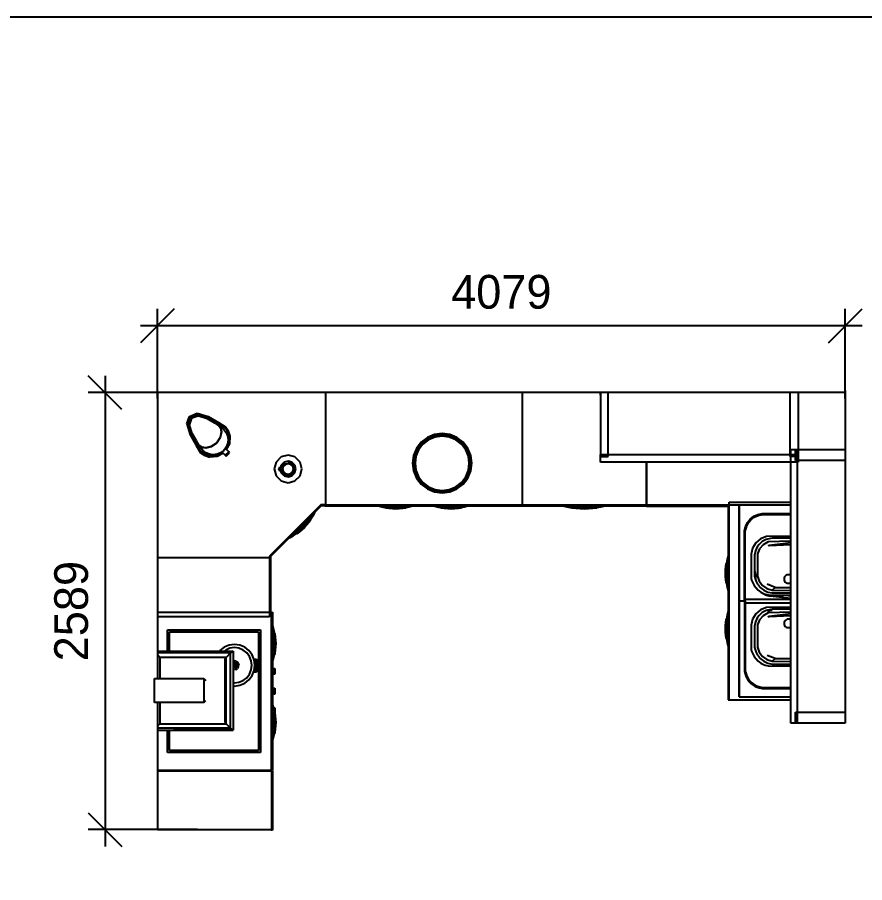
# Model space of a CAD drawing. Header units: millimetres. Extents: x 3103 to 179340, y -10977 to 70536.
# Drawn here: x 16177 to 21201, y 49893 to 55021 of the extents above; entities that cross this region are included whole.
import ezdxf

# ---------------------------------------------------------------- set-up
doc = ezdxf.new("R2010")
doc.units = ezdxf.units.MM
doc.header["$LTSCALE"] = 0.5
doc.layers.add('MEBEL', color=1, linetype='Continuous')
doc.styles.add('WROMLATS', font='wromlats.shx', dxfattribs={"bigfont": 'bigfont.shx'})
doc.dimstyles.new('juka', dxfattribs={"dimscale": 100, "dimtxt": 2, "dimasz": 2, "dimexe": 1, "dimexo": 1, "dimgap": 1, "dimtad": 1, "dimtoh": 1, "dimdec": 0, "dimzin": 0, "dimdsep": 46, "dimtxsty": 'WROMLATS', "dimblk": 'OBLIQUE', "dimcen": -3, "dimdle": 1, "dimclrd": 256, "dimclre": 256, "dimclrt": 256, "dimadec": 0, "dimazin": 0, "dimtfac": 1, "dimtdec": 0, "dimtix": 1, "dimtmove": 2, "dimatfit": 3, "dimldrblk": 'ORIGIN2', "dimfxl": 1, "dimtvp": 2.5, "dimtolj": 1, "dimtzin": 0, "dimarcsym": 0})

# ---------------------------------------------------------------- blocks, each defined once
blk = doc.blocks.new('m_80')
for p, q in [((-1.51, 509.83), (244.71, 509.83)), ((-0.41, 328.32), (-0.41, 509.83)), ((42.06, 473.01), (42.06, 509.83)), ((50.21, 509.83), (50.21, 473.01)), ((236.56, 473.01), (236.56, 509.83)), ((244.71, 509.83), (244.71, 473.01)), ((-0.41, 474.82), (47.19, 474.82)), ((45.72, 328.32), (45.72, 474.82)), ((45.72, 474.82), (51.58, 474.82)), ((47.19, 474.82), (47.19, 468.96)), ((51.58, 474.82), (51.58, 328.32)), ((47.19, 468.96), (-0.41, 468.96)), ((42.06, 469.54), (42.06, 474.17)), ((42.06, 474.17), (244.71, 474.17)), ((50.21, 473.01), (42.06, 473.01)), ((244.71, 469.54), (42.06, 469.54)), ((81.15, 423.86), (81.15, 469.54)), ((83.18, 362.57), (83.18, 469.54)), ((83.22, 431.15), (83.22, 469.54)), ((89.54, 448.24), (89.54, 469.54)), ((90.29, 448.53), (90.29, 469.54)), ((106.35, 469.54), (106.57, 451.45)), ((107.82, 469.54), (107.83, 455.62)), ((110.11, 469.54), (110.55, 452.55)), ((111.29, 469.54), (113.16, 453.3)), ((113.16, 453.3), (112.46, 469.54)), ((135, 468.51), (134.89, 467.67)), ((135.31, 469.3), (135, 468.51)), ((135.49, 469.54), (135.31, 469.3)), ((140.79, 469.3), (140.61, 469.54)), ((141.11, 468.51), (140.79, 469.3)), ((141.22, 467.67), (141.11, 468.51)), ((144.22, 457.78), (144.22, 469.54)), ((146.39, 455.57), (146.49, 469.54)), ((148.39, 466), (148.4, 469.54)), ((149.8, 452.64), (149.94, 469.54)), ((149.9, 465.18), (150.55, 469.54)), ((150.53, 454.06), (152.13, 469.54)), ((152.9, 435.7), (152.9, 469.54)), ((154.25, 469.54), (154.29, 469.52)), ((154.29, 469.52), (154.29, 469.54)), ((154.29, 469.52), (154.33, 469.54)), ((155.74, 435.7), (155.74, 469.54)), ((158.96, 469.54), (159.18, 451.45)), ((160.44, 469.54), (160.45, 455.62)), ((162.72, 469.54), (163.16, 452.55)), ((163.9, 469.54), (165.77, 453.3)), ((165.77, 453.3), (165.08, 469.54)), ((167.84, 468.51), (167.74, 467.67)), ((168.16, 469.3), (167.84, 468.51)), ((168.34, 469.54), (168.16, 469.3)), ((173.64, 469.3), (173.46, 469.54)), ((173.96, 468.51), (173.64, 469.3)), ((174.06, 467.67), (173.96, 468.51)), ((196.83, 457.78), (196.83, 469.54)), ((199.01, 455.57), (199.1, 469.54)), ((201, 466), (201.02, 469.54)), ((202.41, 452.64), (202.55, 469.54)), ((218.29, 448.53), (218.29, 469.54)), ((219.03, 448.24), (219.03, 469.54)), ((225.42, 431.15), (225.42, 469.54)), ((227.61, 423.86), (227.61, 469.54)), ((244.71, 473.01), (236.56, 473.01)), ((244.71, 474.17), (244.71, 469.54)), ((134.89, 467.67), (135, 466.82)), ((135, 466.82), (135.31, 466.04)), ((135.31, 466.04), (135.82, 465.36)), ((135.82, 465.36), (136.47, 464.84)), ((136.47, 464.84), (136.24, 465.02)), ((136.47, 464.84), (137.23, 464.52)), ((137.23, 464.52), (138.05, 464.41)), ((138.05, 464.41), (138.87, 464.52)), ((138.87, 464.52), (139.63, 464.84)), ((139.63, 464.84), (140.29, 465.36)), ((140.29, 465.36), (140.79, 466.04)), ((140.79, 466.04), (141.11, 466.82)), ((141.11, 466.82), (141.22, 467.67)), ((148.39, 455.62), (148.39, 466)), ((150.53, 464.11), (149.89, 464.11)), ((150.53, 454.06), (150.53, 464.11)), ((167.74, 467.67), (167.84, 466.82)), ((167.84, 466.82), (168.16, 466.04)), ((168.16, 466.04), (168.66, 465.36)), ((168.66, 465.36), (169.32, 464.84)), ((169.32, 464.84), (169.08, 465.03)), ((169.32, 464.84), (170.08, 464.52)), ((170.08, 464.52), (170.9, 464.41)), ((170.9, 464.41), (171.72, 464.52)), ((171.72, 464.52), (172.48, 464.84)), ((172.48, 464.84), (173.14, 465.36)), ((173.14, 465.36), (173.64, 466.04)), ((173.64, 466.04), (173.96, 466.82)), ((173.96, 466.82), (174.06, 467.67)), ((201, 455.62), (201, 466)), ((107.83, 455.62), (107.94, 454.51)), ((144.22, 457.78), (141.97, 451.83)), ((146.39, 455.57), (144.22, 457.78)), ((145.1, 451.71), (146.39, 455.57)), ((147.69, 452.39), (148.39, 455.62)), ((160.45, 455.62), (160.55, 454.51)), ((161.32, 455.69), (161.93, 452.16)), ((196.83, 457.78), (194.59, 451.83)), ((199.01, 455.57), (196.83, 457.78)), ((197.71, 451.71), (199.01, 455.57)), ((200.3, 452.39), (201, 455.62)), ((106.57, 451.45), (108.27, 447.05)), ((107.94, 454.51), (108.77, 451.27)), ((108.77, 451.27), (110.33, 448.33)), ((110.55, 452.55), (112.62, 449.01)), ((112.62, 449.01), (115.67, 446.34)), ((113.16, 453.3), (113.59, 452.48)), ((142.75, 448.43), (145.1, 451.71)), ((144.3, 446.82), (146.3, 449.41)), ((146.3, 449.41), (147.69, 452.39)), ((148.31, 448.22), (148.8, 449.28)), ((148.32, 448.19), (148.63, 448.67)), ((148.63, 448.67), (148.67, 448.73)), ((148.67, 448.73), (148.72, 448.81)), ((148.72, 448.81), (148.81, 448.94)), ((148.8, 449.28), (149.22, 450.37)), ((148.81, 448.94), (149.05, 449.37)), ((149.05, 449.37), (149.09, 449.44)), ((149.09, 449.45), (149.13, 449.51)), ((149.09, 449.44), (149.09, 449.45)), ((149.13, 449.51), (149.25, 449.73)), ((149.22, 450.37), (149.8, 452.64)), ((149.25, 449.73), (149.33, 449.89)), ((149.33, 449.89), (149.45, 450.16)), ((149.45, 450.16), (149.46, 450.18)), ((149.46, 450.18), (149.49, 450.23)), ((149.49, 450.23), (149.5, 450.26)), ((149.5, 450.26), (149.64, 450.55)), ((149.64, 450.55), (149.66, 450.62)), ((149.66, 450.62), (149.94, 451.35)), ((149.94, 451.35), (149.95, 451.4)), ((149.95, 451.4), (150.02, 451.62)), ((150.02, 451.62), (150.04, 451.69)), ((150.04, 451.69), (150.12, 451.95)), ((150.12, 451.95), (150.15, 452.07)), ((150.15, 452.07), (150.21, 452.27)), ((150.21, 452.27), (150.23, 452.35)), ((150.23, 452.35), (150.24, 452.42)), ((150.24, 452.42), (150.32, 452.75)), ((150.32, 452.75), (150.33, 452.79)), ((150.33, 452.83), (150.39, 453.07)), ((150.33, 452.79), (150.33, 452.83)), ((150.39, 453.07), (150.4, 453.14)), ((150.4, 453.16), (150.45, 453.51)), ((150.4, 453.14), (150.4, 453.16)), ((150.45, 453.51), (150.47, 453.64)), ((150.47, 453.64), (150.53, 454.06)), ((159.18, 451.45), (160.89, 447.05)), ((160.55, 454.51), (161.38, 451.27)), ((161.38, 451.27), (162.94, 448.33)), ((163.16, 452.55), (165.23, 449.01)), ((165.23, 449.01), (168.29, 446.34)), ((165.77, 453.3), (166.21, 452.48)), ((195.36, 448.43), (197.71, 451.71)), ((196.91, 446.82), (198.91, 449.41)), ((198.91, 449.41), (200.3, 452.39)), ((200.93, 448.22), (201.42, 449.28)), ((201.42, 449.28), (201.83, 450.37)), ((201.83, 450.37), (202.41, 452.64)), ((90.24, 445.01), (89.54, 448.24)), ((91.62, 442.01), (90.24, 445.01)), ((90.97, 445.34), (90.29, 448.53)), ((92.34, 442.39), (90.97, 445.34)), ((94.31, 439.84), (92.34, 442.39)), ((108.27, 447.05), (111.25, 443.45)), ((110.33, 448.33), (112.53, 445.88)), ((111.25, 443.45), (115.19, 441)), ((112.53, 445.88), (114.29, 444.57)), ((114.29, 444.57), (117.26, 443.2)), ((115.67, 446.34), (119.39, 444.81)), ((117.26, 443.2), (120.46, 442.61)), ((119.39, 444.81), (135.82, 444.67)), ((120.46, 442.61), (135.76, 442.61)), ((132.51, 442.89), (135.07, 443.34)), ((135.07, 443.34), (137.72, 443.34)), ((135.76, 442.61), (136.82, 442.77)), ((135.82, 444.67), (139.56, 446.01)), ((136.82, 442.77), (139.89, 443.74)), ((138.79, 440.41), (142.95, 442.26)), ((139.56, 446.01), (142.75, 448.43)), ((139.89, 443.74), (140.86, 444.21)), ((140.86, 444.21), (141.79, 444.76)), ((141.79, 444.76), (142.68, 445.39)), ((142.68, 445.39), (143.52, 446.07)), ((142.95, 442.26), (146.39, 445.31)), ((143.52, 446.07), (144.3, 446.82)), ((146.39, 445.31), (147.74, 447.2)), ((147.74, 447.2), (148.31, 448.22)), ((148.24, 448.09), (148.27, 448.12)), ((148.27, 448.12), (148.32, 448.19)), ((160.89, 447.05), (163.86, 443.45)), ((162.94, 448.33), (165.14, 445.88)), ((163.86, 443.45), (167.8, 441)), ((165.14, 445.88), (166.91, 444.57)), ((166.91, 444.57), (169.87, 443.2)), ((168.29, 446.34), (172.01, 444.81)), ((169.87, 443.2), (173.07, 442.61)), ((172.01, 444.81), (188.43, 444.67)), ((173.07, 442.61), (188.37, 442.61)), ((188.37, 442.61), (189.44, 442.77)), ((188.43, 444.67), (192.17, 446.01)), ((189.44, 442.77), (192.5, 443.74)), ((191.4, 440.41), (195.56, 442.26)), ((192.17, 446.01), (195.36, 448.43)), ((192.5, 443.74), (193.47, 444.21)), ((193.47, 444.21), (194.4, 444.76)), ((194.4, 444.76), (195.29, 445.39)), ((195.29, 445.39), (196.13, 446.07)), ((195.56, 442.26), (199.01, 445.31)), ((196.13, 446.07), (196.91, 446.82)), ((199.01, 445.31), (200.36, 447.2)), ((200.36, 447.2), (200.93, 448.22)), ((215.06, 440.57), (216.84, 443.3)), ((215.76, 440.16), (217.56, 442.93)), ((216.84, 443.3), (217.95, 446.37)), ((217.56, 442.93), (218.69, 446.05)), ((217.95, 446.37), (218.29, 448.53)), ((218.69, 446.05), (219.03, 448.24)), ((93.62, 439.42), (91.62, 442.01)), ((96.14, 437.36), (93.62, 439.42)), ((95.91, 438.42), (94.31, 439.84)), ((98.66, 436.8), (95.91, 438.42)), ((99.04, 435.93), (96.14, 437.36)), ((102.74, 435.7), (98.66, 436.8)), ((102.18, 435.22), (99.04, 435.93)), ((115.19, 441), (119.67, 439.98)), ((119.67, 439.98), (134.92, 439.98)), ((134.92, 439.98), (137.68, 440.15)), ((137.68, 440.15), (138.79, 440.41)), ((167.8, 441), (172.28, 439.98)), ((172.28, 439.98), (187.53, 439.98)), ((187.53, 439.98), (190.29, 440.15)), ((190.29, 440.15), (191.4, 440.41)), ((206.89, 435.83), (209.95, 436.73)), ((207.47, 435.36), (210.57, 436.27)), ((209.95, 436.73), (212.73, 438.35)), ((210.57, 436.27), (213.39, 437.91)), ((212.73, 438.35), (215.06, 440.57)), ((213.39, 437.91), (215.76, 440.16)), ((83.22, 431.15), (155.74, 431.15)), ((154.32, 431.15), (83.22, 431.15)), ((152.37, 435.22), (102.18, 435.22)), ((154.32, 435.7), (102.74, 435.7)), ((154.32, 435.22), (152.37, 435.22)), ((152.9, 431.15), (225.42, 431.15)), ((154.26, 435.7), (205.84, 435.7)), ((154.26, 431.15), (154.26, 435.22)), ((154.26, 435.22), (206.39, 435.22)), ((225.42, 431.15), (154.26, 431.15)), ((154.32, 431.15), (154.32, 431.15)), ((205.84, 435.7), (206.89, 435.83)), ((206.39, 435.22), (207.47, 435.36)), ((227.61, 423.86), (81.15, 423.86)), ((83.18, 423.13), (227.61, 423.13)), ((83.91, 423.86), (83.91, 362.49)), ((83.99, 362.49), (83.99, 423.13)), ((120.83, 423.13), (123.39, 422.33)), ((121.34, 423.13), (123.57, 422.43)), ((122.57, 423.13), (124.01, 422.68)), ((123.8, 423.13), (124.45, 422.93)), ((124.31, 423.13), (124.63, 423.03)), ((124.63, 423.03), (126.78, 422.59)), ((140.75, 422.57), (142.98, 423.03)), ((142.98, 423.03), (143.31, 423.13)), ((143.17, 422.93), (143.82, 423.13)), ((144.04, 422.43), (146.28, 423.13)), ((144.22, 422.33), (146.79, 423.13)), ((161.98, 423.13), (164.54, 422.33)), ((162.49, 423.13), (164.72, 422.43)), ((163.72, 423.13), (165.16, 422.68)), ((164.95, 423.13), (165.59, 422.93)), ((165.46, 423.13), (165.77, 423.03)), ((165.77, 423.03), (167.93, 422.59)), ((181.9, 422.57), (184.13, 423.03)), ((184.13, 423.03), (184.46, 423.13)), ((184.31, 422.93), (184.97, 423.13)), ((185.18, 422.43), (187.43, 423.13)), ((185.36, 422.33), (187.94, 423.13)), ((227.61, 423.13), (227.61, 423.86)), ((123.39, 422.33), (126.45, 421.71)), ((123.57, 422.43), (126.5, 421.84)), ((124.01, 422.68), (126.62, 422.15)), ((124.45, 422.93), (126.73, 422.46)), ((126.37, 421.48), (126.46, 421.74)), ((126.44, 421.66), (126.37, 421.48)), ((126.37, 421.48), (128.8, 421.09)), ((126.44, 421.66), (126.75, 422.53)), ((126.45, 421.71), (126.44, 421.66)), ((128.85, 421.27), (126.44, 421.66)), ((126.59, 422.09), (128.95, 421.71)), ((126.75, 422.53), (126.82, 422.71)), ((129.06, 422.15), (126.75, 422.53)), ((126.82, 422.71), (126.77, 422.56)), ((126.82, 422.71), (129.1, 422.34)), ((128.8, 421.09), (131.27, 420.85)), ((131.29, 421.04), (128.85, 421.27)), ((128.95, 421.71), (131.35, 421.48)), ((131.4, 421.93), (129.06, 422.15)), ((129.1, 422.34), (131.42, 422.12)), ((131.27, 420.85), (133.76, 420.78)), ((133.76, 420.96), (131.29, 421.04)), ((131.35, 421.48), (133.76, 421.41)), ((133.76, 421.86), (131.4, 421.93)), ((131.42, 422.12), (133.76, 422.04)), ((133.76, 422.04), (136.1, 422.12)), ((136.12, 421.93), (133.76, 421.86)), ((133.76, 421.41), (136.18, 421.48)), ((136.23, 421.04), (133.76, 420.96)), ((133.76, 420.78), (136.25, 420.85)), ((136.1, 422.12), (138.42, 422.34)), ((138.46, 422.16), (136.12, 421.93)), ((136.18, 421.48), (138.57, 421.71)), ((138.68, 421.27), (136.23, 421.04)), ((136.25, 420.85), (138.72, 421.09)), ((138.42, 422.34), (140.7, 422.71)), ((140.77, 422.53), (138.46, 422.16)), ((138.57, 421.71), (140.93, 422.1)), ((141.09, 421.66), (138.68, 421.27)), ((138.72, 421.09), (141.15, 421.48)), ((140.7, 422.71), (140.75, 422.57)), ((140.7, 422.71), (140.77, 422.53)), ((140.93, 422.1), (140.77, 422.53)), ((140.8, 422.45), (143.17, 422.93)), ((140.93, 422.1), (141.09, 421.66)), ((141.03, 421.82), (144.04, 422.43)), ((141.15, 421.48), (141.07, 421.72)), ((141.08, 421.69), (144.22, 422.33)), ((141.09, 421.66), (141.15, 421.48)), ((164.54, 422.33), (167.6, 421.71)), ((164.72, 422.43), (167.65, 421.84)), ((165.16, 422.68), (167.76, 422.15)), ((165.59, 422.93), (167.88, 422.46)), ((167.52, 421.48), (167.61, 421.74)), ((167.58, 421.66), (167.52, 421.48)), ((167.52, 421.48), (169.95, 421.09)), ((167.58, 421.66), (167.74, 422.09)), ((167.6, 421.71), (167.58, 421.66)), ((169.99, 421.27), (167.58, 421.66)), ((167.74, 422.09), (167.9, 422.53)), ((167.74, 422.09), (170.1, 421.71)), ((167.9, 422.53), (167.97, 422.71)), ((170.21, 422.15), (167.9, 422.53)), ((167.97, 422.71), (167.92, 422.56)), ((167.97, 422.71), (170.25, 422.34)), ((169.95, 421.09), (172.42, 420.85)), ((172.44, 421.04), (169.99, 421.27)), ((170.1, 421.71), (172.5, 421.48)), ((172.55, 421.93), (170.21, 422.15)), ((170.25, 422.34), (172.57, 422.12)), ((172.42, 420.85), (174.91, 420.78)), ((174.91, 420.96), (172.44, 421.04)), ((172.5, 421.48), (174.91, 421.41)), ((174.91, 421.86), (172.55, 421.93)), ((172.57, 422.12), (174.91, 422.04)), ((174.91, 422.04), (177.25, 422.12)), ((177.27, 421.93), (174.91, 421.86)), ((174.91, 421.41), (177.32, 421.48)), ((177.38, 421.04), (174.91, 420.96)), ((174.91, 420.78), (177.4, 420.85)), ((177.25, 422.12), (179.57, 422.34)), ((179.61, 422.16), (177.27, 421.93)), ((177.32, 421.48), (179.72, 421.71)), ((179.83, 421.27), (177.38, 421.04)), ((177.4, 420.85), (179.87, 421.09)), ((179.57, 422.34), (181.85, 422.71)), ((181.92, 422.53), (179.61, 422.16)), ((179.72, 421.71), (182.08, 422.1)), ((182.24, 421.66), (179.83, 421.27)), ((179.87, 421.09), (182.3, 421.48)), ((181.85, 422.71), (181.91, 422.54)), ((181.85, 422.71), (181.98, 422.35)), ((182.08, 422.1), (181.92, 422.53)), ((181.95, 422.45), (184.31, 422.93)), ((182.08, 422.1), (182.24, 421.66)), ((182.18, 421.82), (185.18, 422.43)), ((182.23, 421.69), (185.36, 422.33)), ((182.3, 421.48), (182.24, 421.66)), ((51.58, 362.57), (83.18, 362.57)), ((51.58, 362.49), (83.99, 362.49)), ((83.07, 362.42), (51.58, 362.42)), ((83.07, 270.47), (83.07, 362.42)), ((83.8, 362.42), (83.07, 362.42)), ((83.18, 362.49), (83.18, 362.57)), ((83.91, 362.49), (83.18, 362.49)), ((83.8, 270.47), (83.8, 362.42)), ((47.19, 334.18), (-0.41, 334.18)), ((47.19, 328.32), (47.19, 334.18)), ((-0.41, 328.32), (47.19, 328.32)), ((1.79, 328.32), (-0.41, 328.32)), ((0, 328.32), (0, 0)), ((51.58, 328.32), (45.72, 328.32)), ((83.8, 332.79), (84.6, 329.56)), ((83.8, 332.76), (84.6, 329.53)), ((83.8, 332.12), (84.5, 329.31)), ((83.8, 329.04), (84, 328.21)), ((83.8, 328.4), (83.9, 327.99)), ((83.9, 327.99), (84.36, 325.18)), ((84, 328.21), (84.49, 325.24)), ((84.5, 329.31), (85.11, 325.53)), ((84.6, 329.56), (85.24, 325.62)), ((84.6, 329.53), (85.24, 325.59)), ((84.22, 325.12), (84.58, 325.29)), ((84.35, 325.21), (84.22, 325.15)), ((84.22, 325.12), (84.39, 325.2)), ((84.22, 325.15), (84.23, 325.12)), ((84.59, 322.25), (84.22, 325.12)), ((84.84, 325.41), (84.4, 325.21)), ((84.4, 325.21), (84.78, 322.31)), ((84.81, 319.34), (84.59, 322.25)), ((84.78, 322.31), (85, 319.37)), ((84.84, 325.41), (85.27, 325.61)), ((85.22, 322.44), (84.84, 325.41)), ((85.45, 325.69), (85.21, 325.58)), ((85.45, 319.44), (85.22, 322.44)), ((85.24, 325.62), (85.27, 325.63)), ((85.27, 325.63), (85.45, 325.71)), ((85.27, 325.61), (85.45, 325.69)), ((85.27, 325.63), (85.27, 325.61)), ((85.66, 322.58), (85.27, 325.61)), ((85.45, 325.71), (85.84, 322.66)), ((85.45, 325.69), (85.84, 322.63)), ((85.89, 319.5), (85.66, 322.58)), ((85.84, 322.66), (86.08, 319.56)), ((85.84, 322.63), (86.08, 319.53)), ((84.89, 316.41), (84.81, 319.34)), ((84.89, 316.42), (84.81, 313.5)), ((84.81, 313.47), (84.89, 316.41)), ((85, 319.37), (85.07, 316.41)), ((85.07, 316.41), (85, 313.44)), ((85.52, 316.41), (85.45, 319.44)), ((85.45, 313.38), (85.52, 316.41)), ((85.97, 316.41), (85.89, 319.5)), ((85.89, 313.31), (85.97, 316.41)), ((86.08, 319.56), (86.15, 316.43)), ((86.08, 319.53), (86.15, 316.41)), ((86.15, 316.41), (86.08, 313.28)), ((86.15, 316.43), (86.15, 316.42)), ((84.59, 310.58), (84.23, 307.72)), ((84.23, 307.69), (84.59, 310.56)), ((84.23, 307.72), (84.23, 307.71)), ((84.4, 307.61), (84.23, 307.69)), ((84.78, 310.5), (84.4, 307.61)), ((84.81, 313.5), (84.59, 310.58)), ((84.59, 310.56), (84.81, 313.47)), ((85, 313.44), (84.78, 310.5)), ((84.84, 307.41), (85.22, 310.37)), ((85.22, 310.37), (85.45, 313.38)), ((85.27, 307.21), (85.66, 310.24)), ((85.84, 310.18), (85.45, 307.13)), ((85.66, 310.24), (85.89, 313.31)), ((86.08, 313.28), (85.84, 310.18)), ((83.8, 304.56), (83.9, 304.96)), ((83.8, 304.54), (83.9, 304.94)), ((83.8, 303.9), (84, 304.71)), ((83.8, 302.36), (84.25, 304.16)), ((83.8, 300.81), (84.5, 303.62)), ((83.8, 300.18), (84.6, 303.39)), ((83.9, 304.94), (84.34, 307.64)), ((83.9, 304.96), (84.33, 307.64)), ((84, 304.71), (84.47, 307.58)), ((84.25, 304.16), (84.78, 307.43)), ((85.27, 307.21), (84.4, 307.61)), ((84.5, 303.62), (85.09, 307.29)), ((84.6, 303.39), (85.22, 307.23)), ((85.19, 307.24), (85.45, 307.13)), ((85.22, 307.23), (85.27, 307.21)), ((85.45, 307.13), (85.27, 307.21)), ((0, 270.47), (83.07, 270.47)), ((83.07, 124.53), (83.07, 270.47)), ((83.07, 270.47), (83.8, 270.47)), ((83.8, 124.09), (83.8, 270.47)), ((46.65, 232.29), (41.35, 230.1)), ((46.86, 231.51), (41.76, 229.39)), ((52.34, 233.04), (46.65, 232.29)), ((52.34, 232.23), (46.86, 231.51)), ((52.34, 231.19), (47.13, 230.51)), ((58.03, 232.29), (52.34, 233.04)), ((57.82, 231.51), (52.34, 232.23)), ((57.55, 230.51), (52.34, 231.19)), ((62.92, 229.39), (57.82, 231.51)), ((63.32, 230.1), (58.03, 232.29)), ((83.8, 230.88), (84.6, 228.3)), ((36.8, 226.61), (33.31, 222.05)), ((37.38, 226.03), (34.02, 221.65)), ((38.11, 225.3), (34.91, 221.13)), ((41.35, 230.1), (36.8, 226.61)), ((41.76, 229.39), (37.38, 226.03)), ((42.28, 228.5), (38.11, 225.3)), ((47.13, 230.51), (42.28, 228.5)), ((62.4, 228.5), (57.55, 230.51)), ((66.57, 225.3), (62.4, 228.5)), ((67.3, 226.03), (62.92, 229.39)), ((67.87, 226.61), (63.32, 230.1)), ((69.77, 221.13), (66.57, 225.3)), ((70.66, 221.65), (67.3, 226.03)), ((71.37, 222.05), (67.87, 226.61)), ((83.8, 230.37), (84.5, 228.12)), ((83.8, 227.91), (84, 227.25)), ((83.8, 227.4), (83.9, 227.07)), ((83.9, 227.07), (84.36, 224.84)), ((84, 227.25), (84.49, 224.89)), ((84.22, 224.79), (84.58, 224.92)), ((84.22, 224.79), (84.39, 224.85)), ((84.59, 222.51), (84.22, 224.79)), ((84.84, 225.02), (84.4, 224.86)), ((84.4, 224.86), (84.78, 222.55)), ((84.5, 228.12), (85.11, 225.12)), ((84.6, 228.3), (85.24, 225.17)), ((84.84, 225.02), (85.45, 225.24)), ((85.22, 222.66), (84.84, 225.02)), ((85.66, 222.76), (85.27, 225.17)), ((85.45, 225.24), (85.84, 222.81)), ((33.31, 222.05), (31.12, 216.75)), ((34.02, 221.65), (31.9, 216.54)), ((34.91, 221.13), (32.9, 216.28)), ((71.78, 216.28), (69.77, 221.13)), ((72.78, 216.54), (70.66, 221.65)), ((73.56, 216.75), (71.37, 222.05)), ((84.81, 220.18), (84.59, 222.51)), ((84.78, 222.55), (85, 220.21)), ((84.89, 217.85), (84.81, 220.18)), ((85, 220.21), (85.07, 217.85)), ((85.45, 220.26), (85.22, 222.66)), ((85.52, 217.85), (85.45, 220.26)), ((85.89, 220.31), (85.66, 222.76)), ((85.84, 222.81), (86.08, 220.34)), ((85.97, 217.85), (85.89, 220.31)), ((86.08, 220.34), (86.15, 217.85)), ((31.12, 216.75), (30.37, 211.07)), ((31.9, 216.54), (31.18, 211.07)), ((32.9, 216.28), (32.22, 211.07)), ((72.46, 211.07), (71.78, 216.28)), ((73.5, 211.07), (72.78, 216.54)), ((74.31, 211.07), (73.56, 216.75)), ((84.23, 210.9), (84.59, 213.19)), ((84.78, 213.14), (84.4, 210.84)), ((84.59, 213.19), (84.81, 215.51)), ((85, 215.49), (84.78, 213.14)), ((84.81, 215.51), (84.89, 217.85)), ((84.84, 210.68), (85.22, 213.04)), ((85.07, 217.85), (85, 215.49)), ((85.22, 213.04), (85.45, 215.43)), ((85.27, 210.52), (85.66, 212.93)), ((85.45, 215.43), (85.52, 217.85)), ((85.84, 212.89), (85.45, 210.45)), ((85.66, 212.93), (85.89, 215.38)), ((86.08, 215.36), (85.84, 212.89)), ((85.89, 215.38), (85.97, 217.85)), ((86.15, 217.85), (86.08, 215.36)), ((30.37, 211.07), (31.12, 205.38)), ((31.12, 205.38), (33.31, 200.08)), ((31.18, 211.07), (31.9, 205.59)), ((31.9, 205.59), (34.02, 200.49)), ((32.22, 211.07), (32.9, 205.86)), ((32.9, 205.86), (34.91, 201)), ((69.77, 201), (71.78, 205.86)), ((70.66, 200.49), (72.78, 205.59)), ((71.37, 200.08), (73.56, 205.38)), ((71.78, 205.86), (72.46, 211.07)), ((72.78, 205.59), (73.5, 211.07)), ((73.56, 205.38), (74.31, 211.07)), ((83.8, 208.39), (83.9, 208.71)), ((83.8, 207.88), (84, 208.53)), ((83.8, 206.65), (84.25, 208.09)), ((83.8, 205.42), (84.5, 207.66)), ((83.8, 204.92), (84.6, 207.48)), ((83.9, 208.71), (84.34, 210.86)), ((84, 208.53), (84.47, 210.81)), ((84.4, 210.84), (84.23, 210.9)), ((84.25, 208.09), (84.78, 210.7)), ((85.27, 210.52), (84.4, 210.84)), ((84.5, 207.66), (85.09, 210.58)), ((84.6, 207.48), (85.22, 210.53)), ((85.22, 210.53), (85.27, 210.52)), ((85.45, 210.45), (85.27, 210.52)), ((33.31, 200.08), (36.8, 195.53)), ((34.02, 200.49), (37.38, 196.1)), ((34.91, 201), (38.11, 196.83)), ((66.57, 196.83), (69.77, 201)), ((67.3, 196.1), (70.66, 200.49)), ((67.87, 195.53), (71.37, 200.08)), ((36.8, 195.53), (41.35, 192.04)), ((37.38, 196.1), (41.76, 192.74)), ((38.11, 196.83), (42.28, 193.64)), ((41.76, 192.74), (46.86, 190.63)), ((42.28, 193.64), (47.13, 191.63)), ((57.55, 191.63), (62.4, 193.64)), ((57.82, 190.63), (62.92, 192.74)), ((62.4, 193.64), (66.57, 196.83)), ((62.92, 192.74), (67.3, 196.1)), ((63.32, 192.04), (67.87, 195.53)), ((41.35, 192.04), (46.65, 189.84)), ((46.65, 189.84), (52.34, 189.09)), ((46.86, 190.63), (52.34, 189.9)), ((47.13, 191.63), (52.34, 190.94)), ((52.34, 190.94), (57.55, 191.63)), ((52.34, 189.9), (57.82, 190.63)), ((52.34, 189.09), (58.03, 189.84)), ((58.03, 189.84), (63.32, 192.04)), ((83.8, 189.84), (84.6, 187.27)), ((83.8, 189.33), (84.5, 187.09)), ((83.8, 186.87), (84, 186.22)), ((83.8, 186.36), (83.9, 186.04)), ((83.9, 186.04), (84.36, 183.8)), ((84, 186.22), (84.49, 183.85)), ((84.5, 187.09), (85.11, 184.08)), ((84.6, 187.27), (85.24, 184.13)), ((84.22, 183.75), (84.58, 183.89)), ((84.22, 183.75), (84.39, 183.81)), ((84.59, 181.47), (84.22, 183.75)), ((84.84, 183.98), (84.4, 183.82)), ((84.4, 183.82), (84.78, 181.51)), ((84.81, 179.15), (84.59, 181.47)), ((84.78, 181.51), (85, 179.17)), ((84.84, 183.98), (85.45, 184.21)), ((85.22, 181.62), (84.84, 183.98)), ((85.45, 179.23), (85.22, 181.62)), ((85.66, 181.73), (85.27, 184.14)), ((85.45, 184.21), (85.84, 181.77)), ((85.89, 179.28), (85.66, 181.73)), ((85.84, 181.77), (86.08, 179.3)), ((84.59, 172.15), (84.81, 174.47)), ((85, 174.45), (84.78, 172.11)), ((84.89, 176.81), (84.81, 179.15)), ((84.81, 174.47), (84.89, 176.81)), ((85, 179.17), (85.07, 176.81)), ((85.07, 176.81), (85, 174.45)), ((85.22, 172), (85.45, 174.4)), ((85.52, 176.81), (85.45, 179.23)), ((85.45, 174.4), (85.52, 176.81)), ((85.66, 171.89), (85.89, 174.34)), ((86.08, 174.32), (85.84, 171.85)), ((85.97, 176.81), (85.89, 179.28)), ((85.89, 174.34), (85.97, 176.81)), ((86.08, 179.3), (86.15, 176.81)), ((86.15, 176.81), (86.08, 174.32)), ((83.8, 167.35), (83.9, 167.67)), ((83.8, 166.85), (84, 167.49)), ((83.8, 165.62), (84.25, 167.06)), ((83.9, 167.67), (84.34, 169.83)), ((84, 167.49), (84.47, 169.78)), ((84.23, 169.87), (84.59, 172.15)), ((84.4, 169.8), (84.23, 169.87)), ((84.25, 167.06), (84.78, 169.66)), ((84.78, 172.11), (84.4, 169.8)), ((85.27, 169.48), (84.4, 169.8)), ((84.5, 166.62), (85.09, 169.55)), ((84.6, 166.44), (85.22, 169.5)), ((84.84, 169.64), (85.22, 172)), ((85.22, 169.5), (85.27, 169.48)), ((85.27, 169.48), (85.66, 171.89)), ((85.45, 169.42), (85.27, 169.48)), ((85.84, 171.85), (85.45, 169.42)), ((83.8, 164.39), (84.5, 166.62)), ((83.8, 163.88), (84.6, 166.44)), ((0, 124.53), (83.14, 124.53)), ((83.07, 124.54), (83.8, 124.54)), ((83.14, 124.53), (83.14, 121.16)), ((83.14, 124.09), (83.8, 124.09)), ((83.8, 124.54), (83.8, 121.17)), ((83.14, 121.19), (83.6, 121.66)), ((83.8, 121.17), (83.14, 121.17)), ((83.14, 121.16), (121.16, 83.13)), ((83.6, 121.66), (121.66, 83.59)), ((88.74, 116.69), (88.88, 116.38)), ((91.37, 115.31), (88.74, 116.69)), ((88.84, 116.47), (91.43, 115.11)), ((90.47, 114.78), (91.69, 114.14)), ((90.83, 114.42), (91.75, 113.94)), ((94.04, 113.54), (91.37, 115.31)), ((91.43, 115.11), (93.98, 113.42)), ((91.69, 114.14), (93.7, 112.81)), ((91.75, 113.94), (93.65, 112.69)), ((93.59, 112.56), (93.75, 112.9)), ((93.59, 112.56), (93.66, 112.72)), ((93.65, 112.69), (93.59, 112.56)), ((95.46, 111.2), (93.59, 112.56)), ((93.67, 112.73), (94.13, 113.74)), ((95.56, 111.36), (93.67, 112.73)), ((93.86, 113.15), (95.8, 111.75)), ((94.13, 113.74), (94.03, 113.51)), ((94.05, 113.57), (96.03, 112.14)), ((94.13, 113.74), (96.13, 112.3)), ((97.26, 109.72), (95.46, 111.2)), ((97.37, 109.86), (95.56, 111.36)), ((95.8, 111.75), (97.65, 110.22)), ((96.03, 112.14), (97.93, 110.57)), ((96.13, 112.3), (98.04, 110.72)), ((98.96, 108.12), (97.26, 109.72)), ((99.1, 108.25), (97.37, 109.86)), ((97.65, 110.22), (99.41, 108.56)), ((97.93, 110.57), (99.73, 108.88)), ((98.04, 110.72), (99.86, 109.01)), ((99.86, 109.01), (101.56, 107.19)), ((51.42, 105.72), (47.67, 101.97)), ((56.54, 107.1), (51.42, 105.72)), ((56.54, 102.7), (53.62, 101.92)), ((61.67, 105.72), (56.54, 107.1)), ((59.47, 101.92), (56.54, 102.7)), ((65.42, 101.97), (61.67, 105.72)), ((100.56, 106.41), (98.96, 108.12)), ((100.71, 106.52), (99.1, 108.25)), ((99.41, 108.56), (101.06, 106.8)), ((99.73, 108.88), (101.42, 107.08)), ((102.05, 104.61), (100.56, 106.41)), ((102.21, 104.71), (100.71, 106.52)), ((101.06, 106.8), (102.59, 104.95)), ((101.42, 107.08), (102.98, 105.18)), ((101.56, 107.19), (103.14, 105.28)), ((103.4, 102.73), (102.05, 104.61)), ((103.58, 102.81), (102.21, 104.71)), ((102.59, 104.95), (103.99, 103.01)), ((102.98, 105.18), (104.41, 103.2)), ((103.14, 105.28), (104.58, 103.28)), ((103.58, 102.81), (103.4, 102.73)), ((103.51, 102.78), (104.72, 100.95)), ((103.99, 103.01), (103.58, 102.81)), ((103.64, 102.84), (104.92, 100.9)), ((103.94, 102.98), (105.4, 100.76)), ((104.41, 103.2), (103.99, 103.01)), ((104.24, 103.12), (105.89, 100.63)), ((104.58, 103.28), (104.34, 103.17)), ((104.37, 103.18), (104.58, 103.28)), ((106.09, 100.58), (104.37, 103.18)), ((47.67, 101.97), (46.29, 96.84)), ((46.29, 96.84), (47.67, 91.72)), ((51.47, 99.77), (50.69, 96.84)), ((50.69, 96.84), (51.47, 93.91)), ((51.36, 96.84), (52.05, 99.44)), ((53.62, 101.92), (51.47, 99.77)), ((52.05, 99.44), (53.95, 101.33)), ((52.05, 99.44), (52.74, 99.04)), ((52.74, 99.04), (52.15, 96.84)), ((52.15, 96.84), (52.65, 96.84)), ((52.74, 94.65), (52.15, 96.84)), ((53.17, 98.79), (52.65, 96.84)), ((52.65, 96.84), (53.17, 94.89)), ((54.35, 100.65), (52.74, 99.04)), ((52.74, 99.04), (53.17, 98.79)), ((53.17, 98.79), (54.59, 100.22)), ((53.95, 101.33), (56.54, 102.03)), ((56.54, 101.24), (54.35, 100.65)), ((54.59, 100.22), (54.35, 100.65)), ((54.59, 100.22), (56.54, 100.74)), ((56.54, 102.03), (59.14, 101.33)), ((58.74, 100.65), (56.54, 101.24)), ((56.54, 100.74), (56.54, 101.24)), ((56.54, 100.74), (58.49, 100.22)), ((58.49, 100.22), (58.74, 100.65)), ((58.49, 100.22), (59.92, 98.79)), ((60.35, 99.04), (58.74, 100.65)), ((59.14, 101.33), (61.03, 99.44)), ((61.62, 99.77), (59.47, 101.92)), ((59.92, 98.79), (60.35, 99.04)), ((60.44, 96.84), (59.92, 98.79)), ((59.92, 94.89), (60.44, 96.84)), ((61.03, 99.44), (60.35, 99.04)), ((60.35, 99.04), (60.94, 96.84)), ((60.94, 96.84), (60.35, 94.65)), ((60.44, 96.84), (60.94, 96.84)), ((61.73, 96.84), (61.03, 99.44)), ((61.03, 94.25), (61.73, 96.84)), ((62.4, 96.84), (61.62, 99.77)), ((61.62, 93.91), (62.4, 96.84)), ((66.8, 96.84), (65.42, 101.97)), ((65.42, 91.72), (66.8, 96.84)), ((104.72, 100.95), (105.18, 100.07)), ((104.92, 100.9), (105.54, 99.71)), ((105.4, 100.76), (106.41, 98.84)), ((105.89, 100.63), (107.24, 98.04)), ((107.47, 97.94), (106.09, 100.58)), ((107.24, 98.04), (107.19, 98.07)), ((107.19, 98.07), (107.47, 97.94)), ((107.24, 98.04), (107.47, 97.94)), ((47.67, 91.72), (51.42, 87.96)), ((51.47, 93.91), (53.62, 91.77)), ((52.05, 94.25), (53.95, 92.35)), ((53.17, 94.89), (52.74, 94.65)), ((54.35, 93.04), (52.74, 94.65)), ((53.17, 94.89), (54.59, 93.47)), ((53.62, 91.77), (56.54, 90.98)), ((53.95, 92.35), (54.35, 93.04)), ((53.95, 92.35), (56.54, 91.66)), ((54.59, 93.47), (54.35, 93.04)), ((54.35, 93.04), (56.54, 92.45)), ((56.54, 92.94), (54.59, 93.47)), ((55.63, 90.98), (55.63, 91.23)), ((56.54, 90.98), (55.63, 90.98)), ((55.63, 90.98), (55.63, 90.07)), ((55.9, 90.46), (55.63, 90.53)), ((55.63, 90.07), (55.9, 89.94)), ((55.9, 90.08), (55.9, 91.16)), ((56.54, 90.43), (55.9, 90.46)), ((55.9, 89.94), (56.54, 89.88)), ((58.49, 93.47), (56.54, 92.94)), ((56.54, 92.45), (58.74, 93.04)), ((56.54, 92.45), (56.54, 92.94)), ((56.54, 91.66), (59.14, 92.35)), ((59.47, 91.77), (56.54, 90.98)), ((56.54, 90.98), (57.19, 90.98)), ((57.19, 90.46), (56.54, 90.43)), ((56.54, 89.88), (57.19, 89.94)), ((57.19, 90.98), (57.19, 91.16)), ((57.19, 90.98), (57.19, 90.08)), ((57.46, 90.98), (57.19, 90.98)), ((57.46, 90.53), (57.19, 90.46)), ((57.19, 89.94), (57.46, 90.07)), ((57.46, 90.98), (57.46, 91.23)), ((57.46, 90.53), (57.46, 90.98)), ((57.46, 90.07), (57.46, 90.53)), ((58.49, 93.47), (59.92, 94.89)), ((58.74, 93.04), (58.49, 93.47)), ((60.35, 94.65), (58.74, 93.04)), ((59.14, 92.35), (61.03, 94.25)), ((61.62, 93.91), (59.47, 91.77)), ((59.92, 94.89), (60.35, 94.65)), ((61.03, 94.25), (61.62, 93.91)), ((61.67, 87.96), (65.42, 91.72)), ((51.42, 87.96), (56.54, 86.59)), ((56.54, 86.59), (61.67, 87.96)), ((121.14, 83.15), (121.14, 83.81)), ((121.14, 83.81), (122.12, 83.81)), ((121.66, 83.59), (121.21, 83.13)), ((122.12, 83.13), (122.12, 83.81)), ((122.12, 83.81), (162.5, 83.81)), ((162.5, 0), (162.5, 85.34)), ((162.5, 85.34), (279.67, 85.34)), ((279.67, 84.61), (162.5, 84.61)), ((172.78, 85.34), (175.36, 86.15)), ((173.29, 85.34), (175.54, 86.04)), ((175.36, 86.15), (178.49, 86.78)), ((175.54, 86.04), (178.54, 86.65)), ((175.75, 85.34), (176.41, 85.55)), ((176.26, 85.34), (176.59, 85.44)), ((176.41, 85.55), (178.77, 86.03)), ((176.59, 85.44), (178.82, 85.9)), ((178.42, 86.99), (180.85, 87.38)), ((178.42, 86.99), (178.87, 85.77)), ((178.5, 86.75), (178.42, 86.99)), ((178.48, 86.81), (180.89, 87.2)), ((178.64, 86.38), (181, 86.76)), ((178.8, 85.95), (181.11, 86.32)), ((178.87, 85.77), (181.15, 86.13)), ((180.85, 87.38), (183.32, 87.62)), ((180.89, 87.2), (183.34, 87.43)), ((181, 86.76), (183.4, 86.99)), ((181.11, 86.32), (183.45, 86.54)), ((181.15, 86.13), (183.47, 86.36)), ((183.32, 87.62), (185.81, 87.7)), ((183.34, 87.43), (185.81, 87.51)), ((183.4, 86.99), (185.81, 87.06)), ((183.45, 86.54), (185.81, 86.62)), ((183.47, 86.36), (185.81, 86.43)), ((185.81, 87.7), (188.3, 87.62)), ((185.81, 87.51), (188.28, 87.43)), ((185.81, 87.06), (188.22, 86.99)), ((185.81, 86.62), (188.17, 86.54)), ((185.81, 86.43), (188.15, 86.36)), ((188.15, 86.36), (189.6, 86.22)), ((188.17, 86.54), (189.6, 86.41)), ((188.22, 86.99), (189.6, 86.86)), ((188.28, 87.43), (190.72, 87.2)), ((188.3, 87.62), (190.77, 87.38)), ((189.6, 85.34), (189.6, 87.02)), ((189.6, 87.02), (190.24, 87.02)), ((190.24, 87.02), (190.24, 85.34)), ((190.24, 87.02), (191.8, 87.02)), ((190.72, 87.2), (191.85, 87.02)), ((190.77, 87.38), (193.03, 87.02)), ((191.8, 87.02), (191.8, 85.34)), ((191.8, 87.02), (193.35, 87.02)), ((193.35, 87.02), (193.35, 85.34)), ((193.35, 87.02), (193.99, 87.02)), ((193.99, 87.02), (193.99, 85.34)), ((193.99, 86.59), (196.18, 86.14)), ((193.99, 86.45), (196, 86.04)), ((193.99, 86.11), (195.56, 85.79)), ((193.99, 85.77), (195.13, 85.54)), ((193.99, 85.64), (194.95, 85.44)), ((194.95, 85.44), (195.26, 85.34)), ((195.13, 85.54), (195.77, 85.34)), ((195.56, 85.79), (197, 85.34)), ((196, 86.04), (198.23, 85.34)), ((196.18, 86.14), (198.74, 85.34)), ((204.24, 85.34), (204.24, 87.02)), ((204.24, 87.02), (204.89, 87.02)), ((204.89, 87.02), (204.89, 85.34)), ((204.89, 87.02), (206.44, 87.02)), ((206.44, 87.02), (206.44, 85.34)), ((206.44, 87.02), (208, 87.02)), ((208, 87.02), (208, 85.34)), ((208, 87.02), (208.64, 87.02)), ((208.64, 87.02), (208.64, 85.34)), ((218.89, 85.34), (218.89, 87.02)), ((218.89, 87.02), (219.53, 87.02)), ((219.53, 87.02), (219.53, 85.34)), ((219.53, 87.02), (221.09, 87.02)), ((221.09, 87.02), (221.09, 85.34)), ((221.09, 87.02), (222.64, 87.02)), ((222.64, 87.02), (222.64, 85.34)), ((222.64, 87.02), (223.28, 87.02)), ((223.28, 87.02), (223.28, 85.34)), ((231.22, 85.34), (233.54, 86.06)), ((231.73, 85.34), (233.54, 85.91)), ((233.54, 85.34), (233.54, 87.02)), ((233.54, 87.02), (234.18, 87.02)), ((234.18, 87.02), (234.18, 85.34)), ((234.18, 87.02), (235.73, 87.02)), ((235.73, 87.02), (235.73, 85.34)), ((235.73, 87.02), (237.29, 87.02)), ((237.04, 87.02), (239.29, 87.38)), ((237.29, 87.02), (237.29, 85.34)), ((237.29, 87.02), (237.93, 87.02)), ((237.93, 86.97), (239.33, 87.2)), ((237.93, 87.02), (237.93, 85.34)), ((237.93, 86.51), (239.44, 86.76)), ((237.93, 86.06), (239.55, 86.32)), ((237.93, 85.87), (239.59, 86.13)), ((239.29, 87.38), (241.76, 87.62)), ((239.33, 87.2), (241.78, 87.43)), ((239.44, 86.76), (241.84, 86.99)), ((239.55, 86.32), (241.89, 86.54)), ((239.59, 86.13), (241.91, 86.36)), ((241.76, 87.62), (244.25, 87.7)), ((241.78, 87.43), (244.25, 87.51)), ((241.84, 86.99), (244.25, 87.06)), ((241.89, 86.54), (244.25, 86.62)), ((241.91, 86.36), (244.25, 86.43)), ((244.25, 87.7), (246.74, 87.62)), ((244.25, 87.51), (246.72, 87.43)), ((244.25, 87.06), (246.66, 86.99)), ((244.25, 86.62), (246.61, 86.54)), ((244.25, 86.43), (246.59, 86.36)), ((246.59, 86.36), (248.18, 86.21)), ((246.61, 86.54), (248.18, 86.39)), ((246.66, 86.99), (248.18, 86.84)), ((246.72, 87.43), (249.17, 87.2)), ((246.74, 87.62), (249.21, 87.38)), ((248.18, 85.34), (248.18, 87.02)), ((248.18, 87.02), (248.83, 87.02)), ((248.83, 87.02), (248.83, 85.34)), ((248.83, 87.02), (250.38, 87.02)), ((249.17, 87.2), (250.29, 87.02)), ((249.21, 87.38), (251.47, 87.02)), ((250.38, 87.02), (250.38, 85.34)), ((250.38, 87.02), (251.93, 87.02)), ((251.93, 87.02), (251.93, 85.34)), ((251.93, 87.02), (252.58, 87.02)), ((252.58, 87.02), (252.58, 85.34)), ((252.58, 86.56), (254.62, 86.14)), ((252.58, 86.42), (254.44, 86.04)), ((252.58, 86.08), (254, 85.79)), ((252.58, 85.75), (253.57, 85.54)), ((252.58, 85.61), (253.39, 85.44)), ((253.39, 85.44), (253.7, 85.34)), ((253.57, 85.54), (254.21, 85.34)), ((254, 85.79), (255.44, 85.34)), ((254.44, 86.04), (256.67, 85.34)), ((254.62, 86.14), (257.18, 85.34)), ((279.67, 85.34), (279.67, 84.61)), ((279.67, 0), (279.67, 84.61)), ((280.04, 0), (280.04, 85.43)), ((280.04, 85.43), (323.98, 85.43)), ((280.04, 84.7), (323.98, 84.7)), ((323.68, 0), (323.68, 84.46)), ((323.68, 84.46), (323.98, 84.46)), ((323.98, 85.43), (323.98, 84.69)), ((323.98, 84.7), (323.98, 84.46)), ((121.16, 83.13), (123.3, 83.13)), ((122.12, 0), (122.12, 83.08)), ((122.12, 83.08), (166.06, 83.08)), ((123.3, 83.13), (123.3, 83.08)), ((166.06, 83.08), (166.06, 0)), ((175.68, 7.47), (175.68, 76.32)), ((175.68, 76.32), (266.49, 76.32)), ((177.15, 8.93), (177.15, 74.86)), ((177.15, 74.86), (265.03, 74.86)), ((197.94, 71.8), (194.23, 70.28)), ((197.34, 71.55), (197.35, 72.95)), ((197.35, 72.95), (197.53, 73.38)), ((197.49, 71.62), (197.52, 72.83)), ((197.52, 72.83), (197.68, 73.22)), ((197.53, 73.38), (197.81, 73.74)), ((197.68, 73.22), (197.94, 73.54)), ((197.68, 73.22), (197.94, 72.7)), ((197.81, 73.74), (198.19, 74.02)), ((197.94, 72.7), (197.93, 71.8)), ((197.94, 73.54), (198.28, 73.79)), ((197.94, 73.54), (198.49, 73.4)), ((198.49, 73.4), (197.94, 72.7)), ((197.94, 72.7), (198.36, 72.62)), ((201.92, 72.32), (197.94, 71.8)), ((198.19, 74.02), (198.63, 74.19)), ((198.28, 73.79), (198.67, 73.95)), ((198.36, 72.62), (198.33, 71.85)), ((198.55, 72.95), (198.36, 72.62)), ((198.36, 72.62), (198.53, 72.66)), ((198.53, 72.66), (198.45, 71.87)), ((198.67, 73.95), (198.49, 73.4)), ((198.49, 73.4), (205.5, 73.52)), ((198.49, 73.4), (198.55, 72.95)), ((198.53, 72.66), (198.52, 71.88)), ((198.67, 72.9), (198.53, 72.66)), ((205.57, 73.07), (198.55, 72.95)), ((198.55, 72.95), (198.67, 72.9)), ((198.63, 74.19), (205.65, 74.19)), ((198.67, 73.95), (205.61, 73.95)), ((198.67, 72.9), (205.49, 72.99)), ((205.9, 71.8), (201.92, 72.32)), ((205.49, 72.99), (205.57, 73.07)), ((205.71, 72.78), (205.49, 72.99)), ((205.61, 73.95), (205.5, 73.52)), ((205.5, 73.52), (205.57, 73.07)), ((205.5, 73.52), (206.23, 72.98)), ((205.57, 73.07), (205.86, 72.8)), ((206.23, 72.98), (205.61, 73.95)), ((205.61, 73.95), (206, 73.8)), ((205.65, 74.19), (206.08, 74.02)), ((205.86, 72.8), (205.71, 72.78)), ((205.71, 72.78), (205.74, 71.82)), ((205.86, 72.8), (205.83, 71.81)), ((206.23, 72.98), (205.86, 72.8)), ((205.86, 72.8), (205.88, 71.81)), ((205.91, 71.8), (205.86, 72.8)), ((209.61, 70.28), (205.9, 71.8)), ((206, 73.8), (206.23, 72.98)), ((206, 73.8), (206.33, 73.55)), ((206.08, 74.02), (206.46, 73.75)), ((206.33, 73.55), (206.23, 72.98)), ((206.23, 72.98), (206.31, 71.64)), ((206.33, 73.55), (206.6, 73.23)), ((206.46, 73.75), (206.75, 73.39)), ((206.6, 73.23), (206.77, 72.84)), ((206.75, 73.39), (206.94, 72.96)), ((206.77, 72.84), (206.8, 71.44)), ((206.94, 72.96), (206.98, 71.36)), ((265.03, 74.86), (265.03, 8.93)), ((266.49, 76.32), (266.49, 7.47)), ((188.61, 64.72), (187.07, 61.05)), ((191.05, 67.87), (188.61, 64.72)), ((192.7, 66.23), (190.63, 63.56)), ((194.23, 70.28), (191.05, 67.87)), ((195.4, 68.28), (192.7, 66.23)), ((198.55, 69.57), (195.4, 68.28)), ((201.92, 70.01), (198.55, 69.57)), ((205.3, 69.57), (201.92, 70.01)), ((208.44, 68.28), (205.3, 69.57)), ((211.14, 66.23), (208.44, 68.28)), ((212.8, 67.87), (209.61, 70.28)), ((213.22, 63.56), (211.14, 66.23)), ((215.24, 64.72), (212.8, 67.87)), ((216.78, 61.05), (215.24, 64.72)), ((187.07, 61.05), (186.54, 57.12)), ((189.33, 60.45), (188.88, 57.12)), ((190.63, 63.56), (189.33, 60.45)), ((198.99, 58.28), (198.74, 57.06)), ((198.99, 58.28), (199.69, 59.32)), ((201.98, 57.06), (198.99, 58.28)), ((199.69, 59.32), (200.74, 60.01)), ((201.98, 57.06), (199.69, 59.32)), ((200.74, 60.01), (201.98, 60.26)), ((200.74, 60.01), (201.98, 57.06)), ((201.98, 60.26), (201.98, 57.06)), ((203.22, 60.01), (201.98, 60.26)), ((201.98, 57.06), (203.22, 60.01)), ((204.27, 59.32), (201.98, 57.06)), ((201.98, 57.06), (204.97, 58.28)), ((203.22, 60.01), (204.27, 59.32)), ((204.97, 58.28), (204.27, 59.32)), ((204.97, 58.28), (205.22, 57.06)), ((214.52, 60.45), (213.22, 63.56)), ((214.96, 57.12), (214.52, 60.45)), ((217.3, 57.12), (216.78, 61.05)), ((25.66, 50.84), (27.9, 52.24)), ((28.17, 51.65), (26.04, 50.31)), ((27.9, 52.24), (32.31, 53.7)), ((32.35, 53.03), (28.17, 51.65)), ((29.47, 50.92), (32.12, 52.02)), ((32.12, 52.02), (34.97, 52.39)), ((32.31, 53.7), (32.35, 53.03)), ((32.31, 53.7), (37.93, 53.56)), ((37.67, 52.9), (32.35, 53.03)), ((34.97, 52.39), (37.81, 52.02)), ((37.93, 53.56), (37.67, 52.9)), ((37.67, 52.9), (41.64, 50.61)), ((37.81, 52.02), (40.47, 50.92)), ((37.93, 53.56), (42.15, 51.12)), ((43.89, 52.86), (41.34, 50.31)), ((44.53, 53.5), (43.89, 52.86)), ((43.89, 52.86), (46.44, 50.31)), ((47.08, 50.95), (44.53, 53.5)), ((186.54, 57.12), (187.07, 53.18)), ((187.07, 53.18), (188.61, 49.51)), ((188.88, 57.12), (189.33, 53.78)), ((189.33, 53.78), (190.63, 50.67)), ((191.37, 0), (191.37, 56.24)), ((191.37, 56.24), (192.77, 54.26)), ((191.37, 56.24), (249.96, 56.24)), ((192.77, 54.26), (192.77, 0)), ((248.56, 54.26), (192.77, 54.26)), ((192.77, 54.26), (196.11, 50.92)), ((198.74, 57.06), (198.91, 56.24)), ((198.74, 57.06), (201.98, 57.06)), ((199.98, 56.24), (201.98, 57.06)), ((201.98, 57.06), (201.15, 56.24)), ((201.98, 57.06), (201.64, 56.24)), ((201.98, 56.24), (201.98, 57.06)), ((201.98, 57.06), (202.32, 56.24)), ((201.98, 57.06), (202.81, 56.24)), ((201.98, 57.06), (203.98, 56.24)), ((205.22, 57.06), (205.05, 56.24)), ((214.85, 56.24), (214.96, 57.12)), ((217.19, 56.24), (217.3, 57.12)), ((245.22, 50.92), (248.56, 54.26)), ((249.96, 56.24), (248.56, 54.26)), ((248.56, 54.26), (248.56, 0)), ((249.96, 0), (249.96, 56.24)), ((249.96, 56.24), (249.96, 11.87)), ((17.74, 37.56), (22.03, 45.32)), ((22.6, 45.09), (18.54, 37.73)), ((21.89, 42.36), (24.13, 45.85)), ((21.93, 42.35), (24.17, 45.83)), ((22.03, 45.32), (25.66, 50.84)), ((22.33, 42.29), (24.49, 45.65)), ((26.04, 50.31), (22.6, 45.09)), ((24.13, 45.85), (24.09, 45.7)), ((24.17, 45.83), (25.69, 46.97)), ((24.49, 45.65), (25.96, 46.74)), ((25.37, 46.73), (25.44, 46.89)), ((25.44, 46.89), (27.19, 49.17)), ((25.66, 50.84), (26.04, 50.31)), ((25.69, 46.97), (29.05, 47.45)), ((25.96, 46.74), (29.19, 47.2)), ((27.19, 49.17), (29.47, 50.92)), ((29.05, 47.45), (33.29, 46.64)), ((29.19, 47.2), (33.29, 46.43)), ((33.29, 46.64), (37.5, 43.93)), ((33.29, 46.43), (37.34, 43.81)), ((40.47, 50.92), (42.75, 49.17)), ((41.34, 50.31), (41.61, 50.04)), ((42.75, 49.17), (44.49, 46.89)), ((43.62, 48.03), (43.89, 47.76)), ((43.89, 47.76), (46.44, 50.31)), ((46.44, 50.31), (43.89, 47.76)), ((44.23, 48.1), (46.61, 44.25)), ((44.49, 46.89), (45.59, 44.24)), ((44.76, 48.63), (47.35, 44.44)), ((45.8, 49.68), (47.08, 50.95)), ((46.44, 50.31), (47.08, 50.95)), ((188.61, 49.51), (191.05, 46.37)), ((190.63, 50.67), (191.37, 49.71)), ((191.05, 46.37), (191.37, 46.12)), ((196.11, 50.92), (196.11, 1.79)), ((196.11, 50.92), (197.51, 50.1)), ((245.22, 50.92), (196.11, 50.92)), ((197.51, 50.1), (243.82, 50.1)), ((243.82, 50.1), (245.22, 50.92)), ((245.22, 1.79), (245.22, 50.92)), ((18.53, 36.65), (21.89, 42.36)), ((18.59, 36.66), (21.93, 42.35)), ((19.11, 36.81), (22.33, 42.29)), ((37.34, 43.81), (39.99, 39.91)), ((37.5, 43.93), (40.25, 39.88)), ((39.99, 39.91), (40.87, 36.05)), ((40.25, 39.88), (41.16, 35.88)), ((45.59, 38.54), (44.49, 35.89)), ((45.59, 44.24), (45.97, 41.39)), ((45.97, 41.39), (45.59, 38.54)), ((46.97, 39.1), (45.63, 34.93)), ((46.32, 34.61), (47.73, 39.01)), ((47.35, 44.44), (46.61, 44.25)), ((46.61, 44.25), (46.97, 39.1)), ((47.73, 39.01), (46.97, 39.1)), ((47.35, 44.44), (47.73, 39.01)), ((15.24, 29.55), (17.74, 37.56)), ((18.54, 37.73), (16.16, 30.13)), ((16.53, 30.28), (18.53, 36.65)), ((16.6, 30.32), (18.59, 36.66)), ((17.19, 30.7), (19.11, 36.81)), ((17.74, 37.56), (18.54, 37.73)), ((43.89, 32.46), (38.74, 29.33)), ((40.44, 32.86), (39.17, 30.96)), ((40.71, 32.57), (39.4, 30.59)), ((40.87, 36.05), (40.44, 32.86)), ((42.75, 33.61), (40.47, 31.86)), ((41.16, 35.88), (40.71, 32.57)), ((44.49, 35.89), (42.75, 33.61)), ((43.89, 32.46), (45.63, 34.93)), ((44.48, 32.01), (43.89, 32.46)), ((46.32, 34.61), (44.48, 32.01)), ((45.63, 34.93), (46.32, 34.61)), ((211.85, 34.41), (213.31, 35.88)), ((211.85, -2.11), (211.85, 34.41)), ((211.85, 34.41), (229.54, 34.41)), ((229.54, 34.41), (228.08, 35.88)), ((229.54, 34.41), (229.54, -2.11)), ((15.24, 29.55), (16.16, 30.13)), ((17.6, 23.94), (15.24, 29.55)), ((16.16, 30.13), (18.4, 24.81)), ((18.4, 24.81), (16.53, 30.28)), ((16.6, 30.32), (17.19, 30.7)), ((18.46, 24.88), (16.6, 30.32)), ((17.19, 30.7), (18.98, 25.45)), ((30.22, 25.79), (24.15, 23.86)), ((30.1, 25.16), (35.83, 28.43)), ((35.81, 28.48), (30.11, 25.23)), ((35.72, 28.92), (30.22, 25.79)), ((32.04, 25.75), (30.43, 24.95)), ((35.83, 28.43), (31.01, 25.68)), ((31.17, 24.41), (39.06, 28.71)), ((38.74, 29.33), (31.27, 25.26)), ((32.52, 26.54), (31.84, 26.15)), ((31.84, 26.15), (32.04, 25.75)), ((32.7, 26.17), (32.52, 26.54)), ((32.66, 26.62), (32.84, 26.24)), ((32.84, 26.24), (32.7, 26.17)), ((32.84, 26.24), (33.19, 26.4)), ((33.19, 26.4), (32.99, 26.81)), ((33.67, 26.64), (33.19, 26.4)), ((33.19, 26.4), (33.53, 26.57)), ((33.53, 26.57), (33.32, 27)), ((35.83, 28.43), (33.46, 27.08)), ((33.46, 27.08), (33.67, 26.64)), ((33.53, 26.57), (33.67, 26.64)), ((39.17, 30.96), (35.72, 28.92)), ((39.4, 30.59), (35.81, 28.48)), ((39.43, 30.55), (35.83, 28.43)), ((39.06, 28.71), (44.48, 32.01)), ((39.4, 30.59), (39.43, 30.55)), ((40.47, 31.86), (40.16, 31.73)), ((23.05, 21.73), (17.6, 23.94)), ((18.4, 24.81), (23.57, 22.71)), ((23.78, 23.16), (18.4, 24.81)), ((18.98, 25.45), (18.46, 24.88)), ((23.82, 23.23), (18.46, 24.88)), ((24.15, 23.86), (18.98, 25.45)), ((23.05, 21.73), (31.17, 24.41)), ((23.57, 22.71), (23.05, 21.73)), ((23.57, 22.71), (30.41, 24.98)), ((30.1, 25.16), (23.78, 23.16)), ((30.11, 25.23), (23.82, 23.23)), ((23.82, 23.23), (24.15, 23.86)), ((30.27, 25.26), (30.1, 25.16)), ((30.43, 24.95), (30.27, 25.26)), ((31.27, 25.26), (30.64, 25.05)), ((31.17, 24.41), (31.27, 25.26)), ((191.37, 7.47), (175.68, 7.47)), ((191.37, 8.93), (177.15, 8.93)), ((265.03, 8.93), (249.96, 8.93)), ((266.49, 7.47), (249.96, 7.47)), ((0, 0), (211.85, 0)), ((196.11, 1.79), (194.32, 0)), ((196.11, 1.79), (211.85, 1.79)), ((229.54, 1.79), (245.22, 1.79)), ((229.54, 0), (323.68, 0)), ((245.22, 1.79), (247.02, 0)), ((229.54, -2.11), (211.85, -2.11))]:
    blk.add_line(p, q)
blk = doc.blocks.new('_Oblique')
at = {"color": 0, "lineweight": -2}
blk.add_line((-0.5, -0.5), (0.5, 0.5), dxfattribs=at)
blk = doc.blocks.new('*D731')
at = {"layer": 'Defpoints', "color": 0, "transparency": 16777216}
for p in [(17210.6, 52796.7), (16697.3, 50207.2), (17345, 50207.2)]:
    blk.add_point(p, dxfattribs=at)
at = {"layer": 'MEBEL', "lineweight": -2, "transparency": 16777216}
for p, q in [((16697.3, 52896.7), (16697.3, 50107.2)), ((17110.6, 52796.7), (16597.3, 52796.7)), ((17245, 50207.2), (16597.3, 50207.2))]:
    blk.add_line(p, q, dxfattribs=at)
at = {"layer": 'MEBEL', "lineweight": -2, "transparency": 16777216, "xscale": 200, "yscale": 200, "zscale": 200}
for p, rotation in [((16697.3, 52796.7), 90), ((16697.3, 50207.2), 270)]:
    blk.add_blockref('_Oblique', p, dxfattribs=dict(at, rotation=rotation))
at = {"layer": 'MEBEL', "transparency": 16777216, "insert": (16497.3, 51502), "char_height": 200, "attachment_point": 5, "rotation": 90, "style": 'WROMLATS'}
blk.add_mtext('\\A1;2589', dxfattribs=at)
blk = doc.blocks.new('_Origin2')
at = {"color": 0, "linetype": 'ByBlock', "lineweight": -2}
blk.add_line((-0.5, 0), (-1, 0), dxfattribs=at)
for radius in [0.5, 0.25]:
    blk.add_circle((0, 0), radius, dxfattribs=at)
blk = doc.blocks.new('*D732')
at = {"layer": 'Defpoints', "color": 0, "transparency": 16777216}
for p in [(17007.1, 53192.7), (17007.1, 52661.6), (21085.7, 52661.7)]:
    blk.add_point(p, dxfattribs=at)
at = {"layer": 'MEBEL', "lineweight": -2, "transparency": 16777216}
for p, q in [((17007.1, 52761.6), (17007.1, 53292.7)), ((21085.7, 52761.7), (21085.7, 53292.7)), ((21185.7, 53192.7), (16907.1, 53192.7))]:
    blk.add_line(p, q, dxfattribs=at)
at = {"layer": 'MEBEL', "lineweight": -2, "transparency": 16777216, "xscale": 200, "yscale": 200, "zscale": 200, "rotation": 180}
blk.add_blockref('_Oblique', (17007.1, 53192.7), dxfattribs=at)
at = {"layer": 'MEBEL', "lineweight": -2, "transparency": 16777216, "xscale": 200, "yscale": 200, "zscale": 200}
blk.add_blockref('_Oblique', (21085.7, 53192.7), dxfattribs=at)
at = {"layer": 'MEBEL', "transparency": 16777216, "insert": (19046.4, 53392.7), "char_height": 200, "attachment_point": 5, "style": 'WROMLATS'}
blk.add_mtext('\\A1;4079', dxfattribs=at)

msp = doc.modelspace()

# ---------------------------------------------------------------- linework, layer by layer
at = {"layer": 'MEBEL'}
msp.add_lwpolyline([(3103, 26462.1), (30399.5, 26462.1), (30399.5, 55020.6), (3103, 55020.6)], close=True, dxfattribs=at)

# ---------------------------------------------------------------- block references
at = {"layer": 'MEBEL', "xscale": 8, "yscale": 8, "zscale": 8, "rotation": 270}
msp.add_blockref('m_80', (17007.1, 52796.7), dxfattribs=at)

# ---------------------------------------------------------------- dimensions: what is measured, and where the dimension line sits
at = {"layer": 'MEBEL'}
dim = msp.add_linear_dim(base=(17007.1, 53192.7), p1=(21085.7, 52661.7), p2=(17007.1, 52661.6), dimstyle='juka', dxfattribs=at)
dim.commit()
dim.dimension.update_dxf_attribs({"geometry": '*D732', "text_midpoint": (19046.4, 53392.7)})
dim = msp.add_linear_dim(base=(16697.2553, 50207.2307), p1=(17210.5809, 52796.6772), p2=(17344.9679, 50207.2307), angle=90, dimstyle='juka', dxfattribs=at)
dim.commit()
dim.dimension.update_dxf_attribs({"geometry": '*D731', "text_midpoint": (16497.2553, 51501.9539)})

doc.saveas('drawing.dxf')
